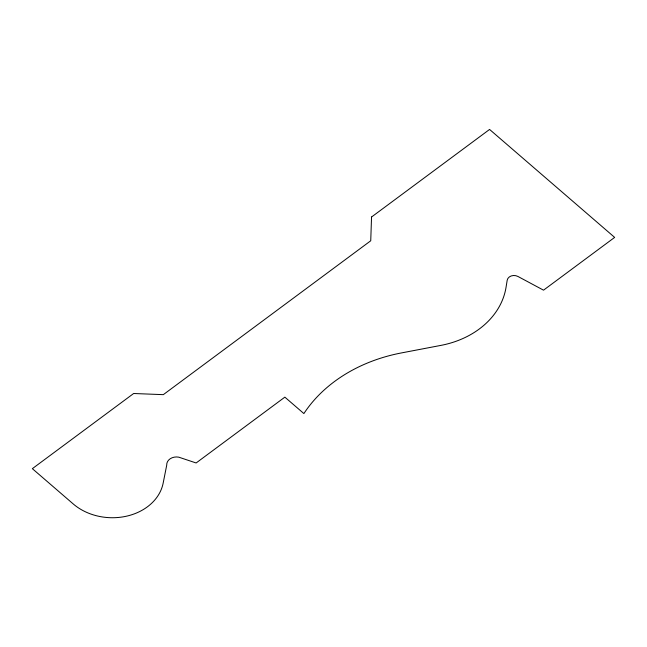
<?xml version="1.0" encoding="UTF-8"?>
<svg xmlns="http://www.w3.org/2000/svg" width="647" height="647" viewBox="0 0 647 647"><rect width="100%" height="100%" fill="white"/><g stroke="black" fill="none" stroke-linecap="round" stroke-linejoin="round"><path stroke-width="0.97" d="M371.548 217.004L370.739 240.773L163.319 394.654L133.646 393.505L32.35 468.663L73.232 503.948A52.496 42.031 2.7 0 0 126.869 516.104A52.496 42.031 2.7 0 0 163.157 483.131L166.716 465.169A9.98 7.99 2.7 0 1 178.75 457.162L196.13 462.969L284.858 397.145L303.888 413.57A153.29 122.744 2.7 0 1 401.415 352.93L440.89 345.393A88 70.466 2.7 0 0 506.051 287.276L507.183 280.264A6.996 5.605 2.7 0 1 517.923 276.455L543.529 290.171L614.65 237.4L489.577 129.44L371.548 217.004"/></g></svg>
